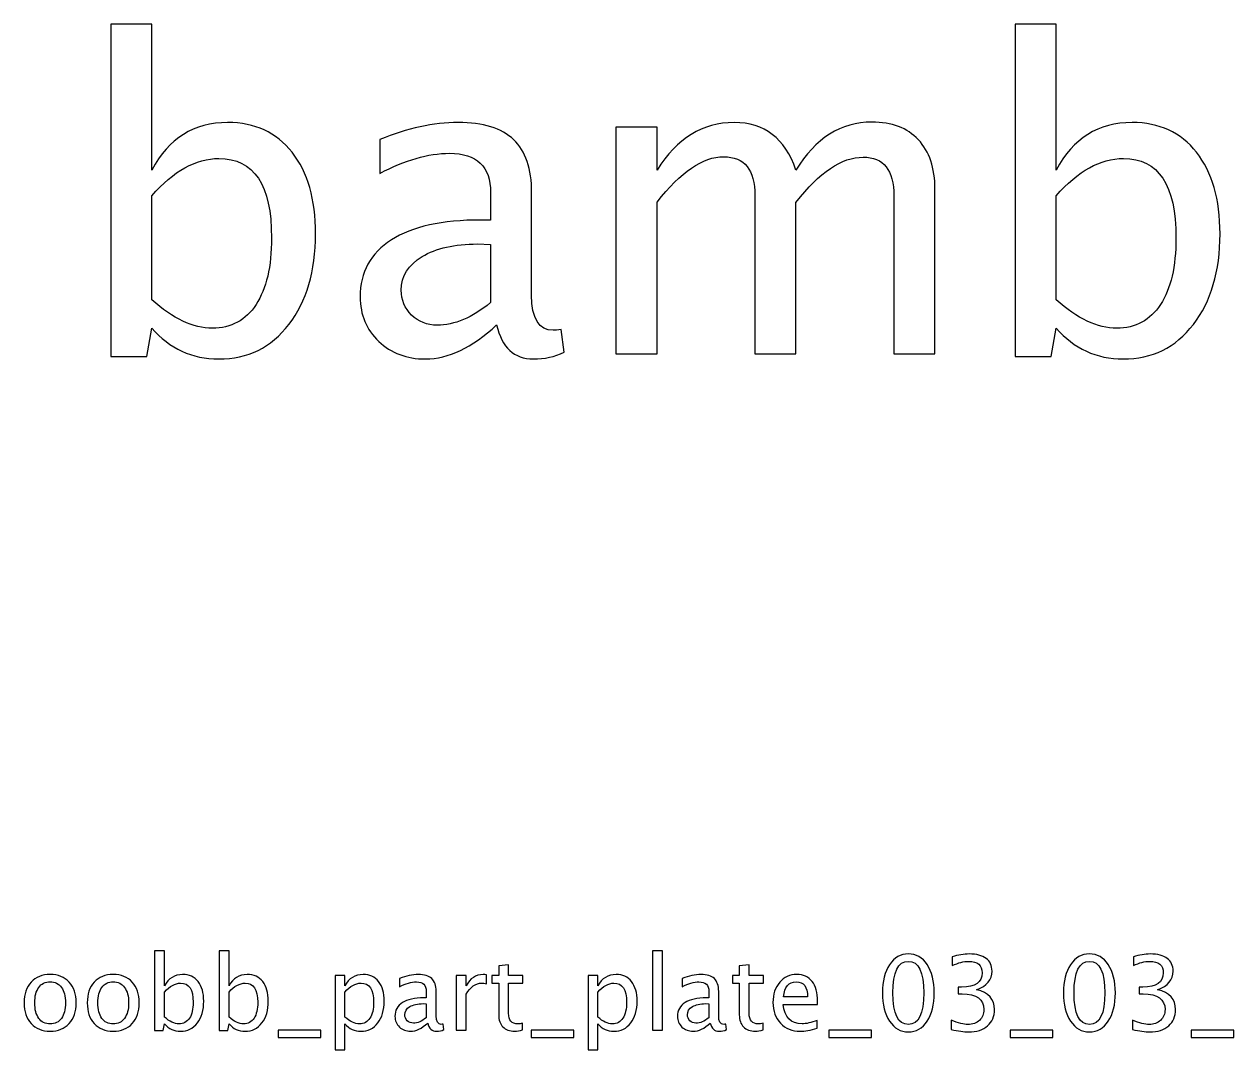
# Model space of a CAD drawing. Header units: centimetres. Extents: x -58 to 57, y -40 to 59.
# Drawn here: x -57.8 to -42.83, y 38.43 to 51.12 of the extents above; entities that cross this region are included whole.
import ezdxf

# ---------------------------------------------------------------- set-up
doc = ezdxf.new("R2010")
doc.units = ezdxf.units.CM
doc.header["$MEASUREMENT"] = 0
doc.layers.add('Layer 1', color=7, linetype='Continuous')

msp = doc.modelspace()

# ---------------------------------------------------------------- linework, layer by layer
at = {"layer": 'Layer 1'}
for points, knots in [([(-56.72573, 47.00716), (-56.72573, 47.00716), (-56.72573, 51.11879), (-56.72573, 51.11879), (-56.72573, 51.11879), (-56.72573, 51.11879), (-56.21773, 51.11879), (-56.21773, 51.11879), (-56.21773, 51.11879), (-56.21773, 51.11879), (-56.21773, 49.31345), (-56.21773, 49.31345), (-56.21773, 49.31345), (-56.00959, 49.70591), (-55.6965, 49.9017), (-55.27934, 49.9017), (-55.27934, 49.9017), (-54.94155, 49.9017), (-54.67609, 49.77911), (-54.48206, 49.53305), (-54.48206, 49.53305), (-54.28803, 49.28699), (-54.19102, 48.95097), (-54.19102, 48.52499), (-54.19102, 48.52499), (-54.19102, 48.06108), (-54.30126, 47.68626), (-54.52087, 47.40227), (-54.52087, 47.40227), (-54.74047, 47.1174), (-55.02975, 46.97541), (-55.38782, 46.97541), (-55.38782, 46.97541), (-55.72031, 46.97541), (-55.99724, 47.10241), (-56.21773, 47.35729), (-56.21773, 47.35729), (-56.21773, 47.35729), (-56.27947, 47.00716), (-56.27947, 47.00716), (-56.27947, 47.00716), (-56.27947, 47.00716), (-56.72573, 47.00716), (-56.72573, 47.00716)], [0, 0, 0, 0, 0.08333333, 0.08333333, 0.08333333, 0.08333333, 0.16666667, 0.16666667, 0.16666667, 0.16666667, 0.25, 0.25, 0.25, 0.25, 0.33333333, 0.33333333, 0.33333333, 0.33333333, 0.41666667, 0.41666667, 0.41666667, 0.41666667, 0.5, 0.5, 0.5, 0.5, 0.58333333, 0.58333333, 0.58333333, 0.58333333, 0.66666667, 0.66666667, 0.66666667, 0.66666667, 0.75, 0.75, 0.75, 0.75, 0.83333333, 0.83333333, 0.83333333, 0.83333333, 1, 1, 1, 1]), ([(-45.53297, 47.00716), (-45.53297, 47.00716), (-45.53297, 51.11879), (-45.53297, 51.11879), (-45.53297, 51.11879), (-45.53297, 51.11879), (-45.02497, 51.11879), (-45.02497, 51.11879), (-45.02497, 51.11879), (-45.02497, 51.11879), (-45.02497, 49.31345), (-45.02497, 49.31345), (-45.02497, 49.31345), (-44.81683, 49.70591), (-44.50374, 49.9017), (-44.08658, 49.9017), (-44.08658, 49.9017), (-43.74879, 49.9017), (-43.48333, 49.77911), (-43.2893, 49.53305), (-43.2893, 49.53305), (-43.09527, 49.28699), (-42.99826, 48.95097), (-42.99826, 48.52499), (-42.99826, 48.52499), (-42.99826, 48.06108), (-43.1085, 47.68626), (-43.32811, 47.40227), (-43.32811, 47.40227), (-43.54771, 47.1174), (-43.83699, 46.97541), (-44.19506, 46.97541), (-44.19506, 46.97541), (-44.52755, 46.97541), (-44.80448, 47.10241), (-45.02497, 47.35729), (-45.02497, 47.35729), (-45.02497, 47.35729), (-45.08671, 47.00716), (-45.08671, 47.00716), (-45.08671, 47.00716), (-45.08671, 47.00716), (-45.53297, 47.00716), (-45.53297, 47.00716)], [0, 0, 0, 0, 0.08333333, 0.08333333, 0.08333333, 0.08333333, 0.16666667, 0.16666667, 0.16666667, 0.16666667, 0.25, 0.25, 0.25, 0.25, 0.33333333, 0.33333333, 0.33333333, 0.33333333, 0.41666667, 0.41666667, 0.41666667, 0.41666667, 0.5, 0.5, 0.5, 0.5, 0.58333333, 0.58333333, 0.58333333, 0.58333333, 0.66666667, 0.66666667, 0.66666667, 0.66666667, 0.75, 0.75, 0.75, 0.75, 0.83333333, 0.83333333, 0.83333333, 0.83333333, 1, 1, 1, 1]), ([(-51.95, 47.3961), (-52.25515, 47.11564), (-52.54884, 46.97541), (-52.83106, 46.97541), (-52.83106, 46.97541), (-53.06302, 46.97541), (-53.25616, 47.04773), (-53.40874, 47.19325), (-53.40874, 47.19325), (-53.5622, 47.33877), (-53.63893, 47.52222), (-53.63893, 47.74358), (-53.63893, 47.74358), (-53.63893, 48.04962), (-53.51016, 48.2851), (-53.25263, 48.44914), (-53.25263, 48.44914), (-52.99511, 48.61318), (-52.62557, 48.6952), (-52.14403, 48.6952), (-52.14403, 48.6952), (-52.14403, 48.6952), (-52.02497, 48.6952), (-52.02497, 48.6952), (-52.02497, 48.6952), (-52.02497, 48.6952), (-52.02497, 49.03299), (-52.02497, 49.03299), (-52.02497, 49.03299), (-52.02497, 49.35843), (-52.1943, 49.5207), (-52.53385, 49.5207), (-52.53385, 49.5207), (-52.79667, 49.5207), (-53.08418, 49.4378), (-53.39551, 49.27199), (-53.39551, 49.27199), (-53.39551, 49.27199), (-53.39551, 49.69004), (-53.39551, 49.69004), (-53.39551, 49.69004), (-53.05332, 49.83115), (-52.73052, 49.9017), (-52.42802, 49.9017), (-52.42802, 49.9017), (-52.11669, 49.9017), (-51.8865, 49.83115), (-51.73922, 49.68915), (-51.73922, 49.68915), (-51.59105, 49.54716), (-51.51697, 49.32844), (-51.51697, 49.03299), (-51.51697, 49.03299), (-51.51697, 49.03299), (-51.51697, 47.76563), (-51.51697, 47.76563), (-51.51697, 47.76563), (-51.51697, 47.47547), (-51.42789, 47.32995), (-51.24886, 47.32995), (-51.24886, 47.32995), (-51.22681, 47.32995), (-51.19418, 47.33348), (-51.15096, 47.34054), (-51.15096, 47.34054), (-51.15096, 47.34054), (-51.1148, 47.05831), (-51.1148, 47.05831), (-51.1148, 47.05831), (-51.23033, 47.00275), (-51.35733, 46.97541), (-51.49668, 46.97541), (-51.49668, 46.97541), (-51.73393, 46.97541), (-51.88474, 47.11564), (-51.95, 47.3961)], [0, 0, 0, 0, 0.05, 0.05, 0.05, 0.05, 0.1, 0.1, 0.1, 0.1, 0.15, 0.15, 0.15, 0.15, 0.2, 0.2, 0.2, 0.2, 0.25, 0.25, 0.25, 0.25, 0.3, 0.3, 0.3, 0.3, 0.35, 0.35, 0.35, 0.35, 0.4, 0.4, 0.4, 0.4, 0.45, 0.45, 0.45, 0.45, 0.5, 0.5, 0.5, 0.5, 0.55, 0.55, 0.55, 0.55, 0.6, 0.6, 0.6, 0.6, 0.65, 0.65, 0.65, 0.65, 0.7, 0.7, 0.7, 0.7, 0.75, 0.75, 0.75, 0.75, 0.8, 0.8, 0.8, 0.8, 0.85, 0.85, 0.85, 0.85, 0.9, 0.9, 0.9, 0.9, 1, 1, 1, 1]), ([(-50.47363, 47.03891), (-50.47363, 47.03891), (-50.47363, 49.8435), (-50.47363, 49.8435), (-50.47363, 49.8435), (-50.47363, 49.8435), (-49.96563, 49.8435), (-49.96563, 49.8435), (-49.96563, 49.8435), (-49.96563, 49.8435), (-49.96563, 49.31345), (-49.96563, 49.31345), (-49.96563, 49.31345), (-49.7178, 49.70591), (-49.4003, 49.9017), (-49.01136, 49.9017), (-49.01136, 49.9017), (-48.63654, 49.9017), (-48.38166, 49.70591), (-48.24584, 49.31345), (-48.24584, 49.31345), (-48.00507, 49.70944), (-47.69109, 49.907), (-47.30568, 49.907), (-47.30568, 49.907), (-47.05962, 49.907), (-46.86824, 49.83468), (-46.73154, 49.68915), (-46.73154, 49.68915), (-46.59484, 49.54363), (-46.52604, 49.3399), (-46.52604, 49.07797), (-46.52604, 49.07797), (-46.52604, 49.07797), (-46.52604, 47.03891), (-46.52604, 47.03891), (-46.52604, 47.03891), (-46.52604, 47.03891), (-47.03404, 47.03891), (-47.03404, 47.03891), (-47.03404, 47.03891), (-47.03404, 47.03891), (-47.03404, 48.99418), (-47.03404, 48.99418), (-47.03404, 48.99418), (-47.03404, 49.31345), (-47.16104, 49.47308), (-47.41504, 49.47308), (-47.41504, 49.47308), (-47.67875, 49.47308), (-47.95568, 49.28699), (-48.24584, 48.91393), (-48.24584, 48.91393), (-48.24584, 48.91393), (-48.24584, 47.03891), (-48.24584, 47.03891), (-48.24584, 47.03891), (-48.24584, 47.03891), (-48.75384, 47.03891), (-48.75384, 47.03891), (-48.75384, 47.03891), (-48.75384, 47.03891), (-48.75384, 48.99595), (-48.75384, 48.99595), (-48.75384, 48.99595), (-48.75384, 49.31786), (-48.8826, 49.47837), (-49.14101, 49.47837), (-49.14101, 49.47837), (-49.39766, 49.47837), (-49.67282, 49.2914), (-49.96563, 48.91657), (-49.96563, 48.91657), (-49.96563, 48.91657), (-49.96563, 47.03891), (-49.96563, 47.03891), (-49.96563, 47.03891), (-49.96563, 47.03891), (-50.47363, 47.03891), (-50.47363, 47.03891)], [0, 0, 0, 0, 0.04761905, 0.04761905, 0.04761905, 0.04761905, 0.0952381, 0.0952381, 0.0952381, 0.0952381, 0.14285714, 0.14285714, 0.14285714, 0.14285714, 0.19047619, 0.19047619, 0.19047619, 0.19047619, 0.23809524, 0.23809524, 0.23809524, 0.23809524, 0.28571429, 0.28571429, 0.28571429, 0.28571429, 0.33333333, 0.33333333, 0.33333333, 0.33333333, 0.38095238, 0.38095238, 0.38095238, 0.38095238, 0.42857143, 0.42857143, 0.42857143, 0.42857143, 0.47619048, 0.47619048, 0.47619048, 0.47619048, 0.52380952, 0.52380952, 0.52380952, 0.52380952, 0.57142857, 0.57142857, 0.57142857, 0.57142857, 0.61904762, 0.61904762, 0.61904762, 0.61904762, 0.66666667, 0.66666667, 0.66666667, 0.66666667, 0.71428571, 0.71428571, 0.71428571, 0.71428571, 0.76190476, 0.76190476, 0.76190476, 0.76190476, 0.80952381, 0.80952381, 0.80952381, 0.80952381, 0.85714286, 0.85714286, 0.85714286, 0.85714286, 0.9047619, 0.9047619, 0.9047619, 0.9047619, 1, 1, 1, 1]), ([(-56.21773, 47.70742), (-55.95579, 47.47371), (-55.7062, 47.35641), (-55.46896, 47.35641), (-55.46896, 47.35641), (-55.23524, 47.35641), (-55.05444, 47.45431), (-54.92744, 47.64922), (-54.92744, 47.64922), (-54.79956, 47.84413), (-54.73606, 48.11841), (-54.73606, 48.47295), (-54.73606, 48.47295), (-54.73606, 49.12912), (-54.95302, 49.4572), (-55.38694, 49.4572), (-55.38694, 49.4572), (-55.67092, 49.4572), (-55.94785, 49.30374), (-56.21773, 48.99595), (-56.21773, 48.99595), (-56.21773, 48.99595), (-56.21773, 47.70742), (-56.21773, 47.70742)], [0, 0, 0, 0, 0.14285714, 0.14285714, 0.14285714, 0.14285714, 0.28571429, 0.28571429, 0.28571429, 0.28571429, 0.42857143, 0.42857143, 0.42857143, 0.42857143, 0.57142857, 0.57142857, 0.57142857, 0.57142857, 0.71428571, 0.71428571, 0.71428571, 0.71428571, 1, 1, 1, 1]), ([(-45.02497, 47.70742), (-44.76303, 47.47371), (-44.51344, 47.35641), (-44.2762, 47.35641), (-44.2762, 47.35641), (-44.04248, 47.35641), (-43.86168, 47.45431), (-43.73468, 47.64922), (-43.73468, 47.64922), (-43.6068, 47.84413), (-43.5433, 48.11841), (-43.5433, 48.47295), (-43.5433, 48.47295), (-43.5433, 49.12912), (-43.76026, 49.4572), (-44.19418, 49.4572), (-44.19418, 49.4572), (-44.47816, 49.4572), (-44.75509, 49.30374), (-45.02497, 48.99595), (-45.02497, 48.99595), (-45.02497, 48.99595), (-45.02497, 47.70742), (-45.02497, 47.70742)], [0, 0, 0, 0, 0.14285714, 0.14285714, 0.14285714, 0.14285714, 0.28571429, 0.28571429, 0.28571429, 0.28571429, 0.42857143, 0.42857143, 0.42857143, 0.42857143, 0.57142857, 0.57142857, 0.57142857, 0.57142857, 0.71428571, 0.71428571, 0.71428571, 0.71428571, 1, 1, 1, 1]), ([(-52.02497, 47.67303), (-52.02497, 47.67303), (-52.02497, 48.39358), (-52.02497, 48.39358), (-52.02497, 48.39358), (-52.02497, 48.39358), (-52.18813, 48.39887), (-52.18813, 48.39887), (-52.18813, 48.39887), (-52.47035, 48.39887), (-52.69789, 48.34683), (-52.87163, 48.24276), (-52.87163, 48.24276), (-53.0445, 48.13781), (-53.13093, 47.99935), (-53.13093, 47.82649), (-53.13093, 47.82649), (-53.13093, 47.70566), (-53.08771, 47.60335), (-53.00216, 47.51957), (-53.00216, 47.51957), (-52.91573, 47.43579), (-52.81078, 47.39345), (-52.68643, 47.39345), (-52.68643, 47.39345), (-52.47476, 47.39345), (-52.25427, 47.48694), (-52.02497, 47.67303)], [0, 0, 0, 0, 0.125, 0.125, 0.125, 0.125, 0.25, 0.25, 0.25, 0.25, 0.375, 0.375, 0.375, 0.375, 0.5, 0.5, 0.5, 0.5, 0.625, 0.625, 0.625, 0.625, 0.75, 0.75, 0.75, 0.75, 1, 1, 1, 1]), ([(-56.18315, 38.66282), (-56.18315, 38.66282), (-56.18315, 39.64961), (-56.18315, 39.64961), (-56.18315, 39.64961), (-56.18315, 39.64961), (-56.06123, 39.64961), (-56.06123, 39.64961), (-56.06123, 39.64961), (-56.06123, 39.64961), (-56.06123, 39.21633), (-56.06123, 39.21633), (-56.06123, 39.21633), (-56.01128, 39.31052), (-55.93613, 39.35751), (-55.83602, 39.35751), (-55.83602, 39.35751), (-55.75495, 39.35751), (-55.69124, 39.32809), (-55.64467, 39.26903), (-55.64467, 39.26903), (-55.5981, 39.20998), (-55.57482, 39.12933), (-55.57482, 39.0271), (-55.57482, 39.0271), (-55.57482, 38.91576), (-55.60128, 38.8258), (-55.65398, 38.75765), (-55.65398, 38.75765), (-55.70669, 38.68928), (-55.77611, 38.6552), (-55.86205, 38.6552), (-55.86205, 38.6552), (-55.94185, 38.6552), (-56.00831, 38.68568), (-56.06123, 38.74685), (-56.06123, 38.74685), (-56.06123, 38.74685), (-56.07605, 38.66282), (-56.07605, 38.66282), (-56.07605, 38.66282), (-56.07605, 38.66282), (-56.18315, 38.66282), (-56.18315, 38.66282)], [0, 0, 0, 0, 0.08333333, 0.08333333, 0.08333333, 0.08333333, 0.16666667, 0.16666667, 0.16666667, 0.16666667, 0.25, 0.25, 0.25, 0.25, 0.33333333, 0.33333333, 0.33333333, 0.33333333, 0.41666667, 0.41666667, 0.41666667, 0.41666667, 0.5, 0.5, 0.5, 0.5, 0.58333333, 0.58333333, 0.58333333, 0.58333333, 0.66666667, 0.66666667, 0.66666667, 0.66666667, 0.75, 0.75, 0.75, 0.75, 0.83333333, 0.83333333, 0.83333333, 0.83333333, 1, 1, 1, 1]), ([(-55.3839, 38.66282), (-55.3839, 38.66282), (-55.3839, 39.64961), (-55.3839, 39.64961), (-55.3839, 39.64961), (-55.3839, 39.64961), (-55.26198, 39.64961), (-55.26198, 39.64961), (-55.26198, 39.64961), (-55.26198, 39.64961), (-55.26198, 39.21633), (-55.26198, 39.21633), (-55.26198, 39.21633), (-55.21203, 39.31052), (-55.13688, 39.35751), (-55.03677, 39.35751), (-55.03677, 39.35751), (-54.9557, 39.35751), (-54.89199, 39.32809), (-54.84542, 39.26903), (-54.84542, 39.26903), (-54.79885, 39.20998), (-54.77557, 39.12933), (-54.77557, 39.0271), (-54.77557, 39.0271), (-54.77557, 38.91576), (-54.80203, 38.8258), (-54.85473, 38.75765), (-54.85473, 38.75765), (-54.90744, 38.68928), (-54.97686, 38.6552), (-55.0628, 38.6552), (-55.0628, 38.6552), (-55.1426, 38.6552), (-55.20906, 38.68568), (-55.26198, 38.74685), (-55.26198, 38.74685), (-55.26198, 38.74685), (-55.2768, 38.66282), (-55.2768, 38.66282), (-55.2768, 38.66282), (-55.2768, 38.66282), (-55.3839, 38.66282), (-55.3839, 38.66282)], [0, 0, 0, 0, 0.08333333, 0.08333333, 0.08333333, 0.08333333, 0.16666667, 0.16666667, 0.16666667, 0.16666667, 0.25, 0.25, 0.25, 0.25, 0.33333333, 0.33333333, 0.33333333, 0.33333333, 0.41666667, 0.41666667, 0.41666667, 0.41666667, 0.5, 0.5, 0.5, 0.5, 0.58333333, 0.58333333, 0.58333333, 0.58333333, 0.66666667, 0.66666667, 0.66666667, 0.66666667, 0.75, 0.75, 0.75, 0.75, 0.83333333, 0.83333333, 0.83333333, 0.83333333, 1, 1, 1, 1]), ([(-50.02028, 38.67044), (-50.02028, 38.67044), (-50.02028, 39.64961), (-50.02028, 39.64961), (-50.02028, 39.64961), (-50.02028, 39.64961), (-49.89836, 39.64961), (-49.89836, 39.64961), (-49.89836, 39.64961), (-49.89836, 39.64961), (-49.89836, 38.67044), (-49.89836, 38.67044), (-49.89836, 38.67044), (-49.89836, 38.67044), (-50.02028, 38.67044), (-50.02028, 38.67044)], [0, 0, 0, 0, 0.2, 0.2, 0.2, 0.2, 0.4, 0.4, 0.4, 0.4, 0.6, 0.6, 0.6, 0.6, 1, 1, 1, 1]), ([(-46.85502, 38.64758), (-46.95133, 38.64758), (-47.02901, 38.69182), (-47.08785, 38.78008), (-47.08785, 38.78008), (-47.14691, 38.86835), (-47.17633, 38.98477), (-47.17633, 39.12955), (-47.17633, 39.12955), (-47.17633, 39.27433), (-47.14691, 39.39074), (-47.08785, 39.47901), (-47.08785, 39.47901), (-47.02901, 39.56727), (-46.95133, 39.61151), (-46.85502, 39.61151), (-46.85502, 39.61151), (-46.75829, 39.61151), (-46.68061, 39.56748), (-46.62176, 39.47943), (-46.62176, 39.47943), (-46.56313, 39.39138), (-46.53371, 39.27475), (-46.53371, 39.12955), (-46.53371, 39.12955), (-46.53371, 38.98477), (-46.56313, 38.86835), (-46.62176, 38.78008), (-46.62176, 38.78008), (-46.68061, 38.69182), (-46.75829, 38.64758), (-46.85502, 38.64758)], [0, 0, 0, 0, 0.11111111, 0.11111111, 0.11111111, 0.11111111, 0.22222222, 0.22222222, 0.22222222, 0.22222222, 0.33333333, 0.33333333, 0.33333333, 0.33333333, 0.44444444, 0.44444444, 0.44444444, 0.44444444, 0.55555556, 0.55555556, 0.55555556, 0.55555556, 0.66666667, 0.66666667, 0.66666667, 0.66666667, 0.77777778, 0.77777778, 0.77777778, 0.77777778, 1, 1, 1, 1]), ([(-46.85523, 38.73902), (-46.72802, 38.73902), (-46.66452, 38.8692), (-46.66452, 39.12955), (-46.66452, 39.12955), (-46.66452, 39.3899), (-46.72802, 39.52007), (-46.85523, 39.52007), (-46.85523, 39.52007), (-46.98202, 39.52007), (-47.04552, 39.3899), (-47.04552, 39.12955), (-47.04552, 39.12955), (-47.04552, 38.8692), (-46.98202, 38.73902), (-46.85523, 38.73902)], [0, 0, 0, 0, 0.2, 0.2, 0.2, 0.2, 0.4, 0.4, 0.4, 0.4, 0.6, 0.6, 0.6, 0.6, 1, 1, 1, 1]), ([(-46.32374, 38.67679), (-46.32374, 38.67679), (-46.32374, 38.79109), (-46.32374, 38.79109), (-46.32374, 38.79109), (-46.23653, 38.75638), (-46.16816, 38.73902), (-46.118, 38.73902), (-46.118, 38.73902), (-46.05894, 38.73902), (-46.01132, 38.75595), (-45.9747, 38.79003), (-45.9747, 38.79003), (-45.93808, 38.82411), (-45.91988, 38.86856), (-45.91988, 38.92317), (-45.91988, 38.92317), (-45.91988, 39.05271), (-46.01005, 39.11748), (-46.19039, 39.11748), (-46.19039, 39.11748), (-46.19039, 39.11748), (-46.23865, 39.11748), (-46.23865, 39.11748), (-46.23865, 39.11748), (-46.23865, 39.11748), (-46.23865, 39.1994), (-46.23865, 39.1994), (-46.23865, 39.1994), (-46.23865, 39.1994), (-46.19589, 39.20003), (-46.19589, 39.20003), (-46.19589, 39.20003), (-46.02635, 39.20003), (-45.94147, 39.25972), (-45.94147, 39.37931), (-45.94147, 39.37931), (-45.94147, 39.47308), (-45.99777, 39.52007), (-46.11017, 39.52007), (-46.11017, 39.52007), (-46.17049, 39.52007), (-46.23738, 39.50271), (-46.31104, 39.468), (-46.31104, 39.468), (-46.31104, 39.468), (-46.31104, 39.57468), (-46.31104, 39.57468), (-46.31104, 39.57468), (-46.23886, 39.59923), (-46.16922, 39.61151), (-46.10234, 39.61151), (-46.10234, 39.61151), (-46.01132, 39.61151), (-45.94126, 39.59331), (-45.89257, 39.5569), (-45.89257, 39.5569), (-45.84389, 39.52071), (-45.81955, 39.468), (-45.81955, 39.399), (-45.81955, 39.399), (-45.81955, 39.29126), (-45.88326, 39.21442), (-46.0109, 39.1687), (-46.0109, 39.1687), (-45.86294, 39.1342), (-45.78907, 39.05313), (-45.78907, 38.92508), (-45.78907, 38.92508), (-45.78907, 38.83872), (-45.81764, 38.77077), (-45.87458, 38.72145), (-45.87458, 38.72145), (-45.93152, 38.67213), (-46.00984, 38.64758), (-46.10932, 38.64758), (-46.10932, 38.64758), (-46.16605, 38.64758), (-46.23738, 38.65732), (-46.32374, 38.67679)], [0, 0, 0, 0, 0.04761905, 0.04761905, 0.04761905, 0.04761905, 0.0952381, 0.0952381, 0.0952381, 0.0952381, 0.14285714, 0.14285714, 0.14285714, 0.14285714, 0.19047619, 0.19047619, 0.19047619, 0.19047619, 0.23809524, 0.23809524, 0.23809524, 0.23809524, 0.28571429, 0.28571429, 0.28571429, 0.28571429, 0.33333333, 0.33333333, 0.33333333, 0.33333333, 0.38095238, 0.38095238, 0.38095238, 0.38095238, 0.42857143, 0.42857143, 0.42857143, 0.42857143, 0.47619048, 0.47619048, 0.47619048, 0.47619048, 0.52380952, 0.52380952, 0.52380952, 0.52380952, 0.57142857, 0.57142857, 0.57142857, 0.57142857, 0.61904762, 0.61904762, 0.61904762, 0.61904762, 0.66666667, 0.66666667, 0.66666667, 0.66666667, 0.71428571, 0.71428571, 0.71428571, 0.71428571, 0.76190476, 0.76190476, 0.76190476, 0.76190476, 0.80952381, 0.80952381, 0.80952381, 0.80952381, 0.85714286, 0.85714286, 0.85714286, 0.85714286, 0.9047619, 0.9047619, 0.9047619, 0.9047619, 1, 1, 1, 1]), ([(-44.6139, 38.64758), (-44.71021, 38.64758), (-44.78789, 38.69182), (-44.84673, 38.78008), (-44.84673, 38.78008), (-44.90579, 38.86835), (-44.93521, 38.98477), (-44.93521, 39.12955), (-44.93521, 39.12955), (-44.93521, 39.27433), (-44.90579, 39.39074), (-44.84673, 39.47901), (-44.84673, 39.47901), (-44.78789, 39.56727), (-44.71021, 39.61151), (-44.6139, 39.61151), (-44.6139, 39.61151), (-44.51717, 39.61151), (-44.43949, 39.56748), (-44.38064, 39.47943), (-44.38064, 39.47943), (-44.32201, 39.39138), (-44.29259, 39.27475), (-44.29259, 39.12955), (-44.29259, 39.12955), (-44.29259, 38.98477), (-44.32201, 38.86835), (-44.38064, 38.78008), (-44.38064, 38.78008), (-44.43949, 38.69182), (-44.51717, 38.64758), (-44.6139, 38.64758)], [0, 0, 0, 0, 0.11111111, 0.11111111, 0.11111111, 0.11111111, 0.22222222, 0.22222222, 0.22222222, 0.22222222, 0.33333333, 0.33333333, 0.33333333, 0.33333333, 0.44444444, 0.44444444, 0.44444444, 0.44444444, 0.55555556, 0.55555556, 0.55555556, 0.55555556, 0.66666667, 0.66666667, 0.66666667, 0.66666667, 0.77777778, 0.77777778, 0.77777778, 0.77777778, 1, 1, 1, 1]), ([(-44.61411, 38.73902), (-44.4869, 38.73902), (-44.4234, 38.8692), (-44.4234, 39.12955), (-44.4234, 39.12955), (-44.4234, 39.3899), (-44.4869, 39.52007), (-44.61411, 39.52007), (-44.61411, 39.52007), (-44.7409, 39.52007), (-44.8044, 39.3899), (-44.8044, 39.12955), (-44.8044, 39.12955), (-44.8044, 38.8692), (-44.7409, 38.73902), (-44.61411, 38.73902)], [0, 0, 0, 0, 0.2, 0.2, 0.2, 0.2, 0.4, 0.4, 0.4, 0.4, 0.6, 0.6, 0.6, 0.6, 1, 1, 1, 1]), ([(-44.08262, 38.67679), (-44.08262, 38.67679), (-44.08262, 38.79109), (-44.08262, 38.79109), (-44.08262, 38.79109), (-43.99541, 38.75638), (-43.92704, 38.73902), (-43.87688, 38.73902), (-43.87688, 38.73902), (-43.81782, 38.73902), (-43.7702, 38.75595), (-43.73358, 38.79003), (-43.73358, 38.79003), (-43.69696, 38.82411), (-43.67876, 38.86856), (-43.67876, 38.92317), (-43.67876, 38.92317), (-43.67876, 39.05271), (-43.76893, 39.11748), (-43.94927, 39.11748), (-43.94927, 39.11748), (-43.94927, 39.11748), (-43.99753, 39.11748), (-43.99753, 39.11748), (-43.99753, 39.11748), (-43.99753, 39.11748), (-43.99753, 39.1994), (-43.99753, 39.1994), (-43.99753, 39.1994), (-43.99753, 39.1994), (-43.95477, 39.20003), (-43.95477, 39.20003), (-43.95477, 39.20003), (-43.78523, 39.20003), (-43.70035, 39.25972), (-43.70035, 39.37931), (-43.70035, 39.37931), (-43.70035, 39.47308), (-43.75665, 39.52007), (-43.86905, 39.52007), (-43.86905, 39.52007), (-43.92937, 39.52007), (-43.99626, 39.50271), (-44.06992, 39.468), (-44.06992, 39.468), (-44.06992, 39.468), (-44.06992, 39.57468), (-44.06992, 39.57468), (-44.06992, 39.57468), (-43.99774, 39.59923), (-43.9281, 39.61151), (-43.86122, 39.61151), (-43.86122, 39.61151), (-43.7702, 39.61151), (-43.70014, 39.59331), (-43.65145, 39.5569), (-43.65145, 39.5569), (-43.60277, 39.52071), (-43.57843, 39.468), (-43.57843, 39.399), (-43.57843, 39.399), (-43.57843, 39.29126), (-43.64214, 39.21442), (-43.76978, 39.1687), (-43.76978, 39.1687), (-43.62182, 39.1342), (-43.54795, 39.05313), (-43.54795, 38.92508), (-43.54795, 38.92508), (-43.54795, 38.83872), (-43.57652, 38.77077), (-43.63346, 38.72145), (-43.63346, 38.72145), (-43.6904, 38.67213), (-43.76872, 38.64758), (-43.8682, 38.64758), (-43.8682, 38.64758), (-43.92493, 38.64758), (-43.99626, 38.65732), (-44.08262, 38.67679)], [0, 0, 0, 0, 0.04761905, 0.04761905, 0.04761905, 0.04761905, 0.0952381, 0.0952381, 0.0952381, 0.0952381, 0.14285714, 0.14285714, 0.14285714, 0.14285714, 0.19047619, 0.19047619, 0.19047619, 0.19047619, 0.23809524, 0.23809524, 0.23809524, 0.23809524, 0.28571429, 0.28571429, 0.28571429, 0.28571429, 0.33333333, 0.33333333, 0.33333333, 0.33333333, 0.38095238, 0.38095238, 0.38095238, 0.38095238, 0.42857143, 0.42857143, 0.42857143, 0.42857143, 0.47619048, 0.47619048, 0.47619048, 0.47619048, 0.52380952, 0.52380952, 0.52380952, 0.52380952, 0.57142857, 0.57142857, 0.57142857, 0.57142857, 0.61904762, 0.61904762, 0.61904762, 0.61904762, 0.66666667, 0.66666667, 0.66666667, 0.66666667, 0.71428571, 0.71428571, 0.71428571, 0.71428571, 0.76190476, 0.76190476, 0.76190476, 0.76190476, 0.80952381, 0.80952381, 0.80952381, 0.80952381, 0.85714286, 0.85714286, 0.85714286, 0.85714286, 0.9047619, 0.9047619, 0.9047619, 0.9047619, 1, 1, 1, 1]), ([(-51.62852, 38.67065), (-51.6662, 38.66028), (-51.699, 38.6552), (-51.72673, 38.6552), (-51.72673, 38.6552), (-51.78896, 38.6552), (-51.83743, 38.67298), (-51.87215, 38.70854), (-51.87215, 38.70854), (-51.90707, 38.7441), (-51.92443, 38.79342), (-51.92443, 38.85671), (-51.92443, 38.85671), (-51.92443, 38.85671), (-51.92443, 39.2521), (-51.92443, 39.2521), (-51.92443, 39.2521), (-51.92443, 39.2521), (-52.00867, 39.2521), (-52.00867, 39.2521), (-52.00867, 39.2521), (-52.00867, 39.2521), (-52.00867, 39.34354), (-52.00867, 39.34354), (-52.00867, 39.34354), (-52.00867, 39.34354), (-51.92443, 39.34354), (-51.92443, 39.34354), (-51.92443, 39.34354), (-51.92443, 39.34354), (-51.92443, 39.46525), (-51.92443, 39.46525), (-51.92443, 39.46525), (-51.92443, 39.46525), (-51.80251, 39.47689), (-51.80251, 39.47689), (-51.80251, 39.47689), (-51.80251, 39.47689), (-51.80251, 39.34354), (-51.80251, 39.34354), (-51.80251, 39.34354), (-51.80251, 39.34354), (-51.62598, 39.34354), (-51.62598, 39.34354), (-51.62598, 39.34354), (-51.62598, 39.34354), (-51.62598, 39.2521), (-51.62598, 39.2521), (-51.62598, 39.2521), (-51.62598, 39.2521), (-51.80251, 39.2521), (-51.80251, 39.2521), (-51.80251, 39.2521), (-51.80251, 39.2521), (-51.80251, 38.87872), (-51.80251, 38.87872), (-51.80251, 38.87872), (-51.80251, 38.79067), (-51.7642, 38.74664), (-51.68779, 38.74664), (-51.68779, 38.74664), (-51.67149, 38.74664), (-51.6518, 38.74939), (-51.62852, 38.75468), (-51.62852, 38.75468), (-51.62852, 38.75468), (-51.62852, 38.67065), (-51.62852, 38.67065)], [0, 0, 0, 0, 0.05555556, 0.05555556, 0.05555556, 0.05555556, 0.11111111, 0.11111111, 0.11111111, 0.11111111, 0.16666667, 0.16666667, 0.16666667, 0.16666667, 0.22222222, 0.22222222, 0.22222222, 0.22222222, 0.27777778, 0.27777778, 0.27777778, 0.27777778, 0.33333333, 0.33333333, 0.33333333, 0.33333333, 0.38888889, 0.38888889, 0.38888889, 0.38888889, 0.44444444, 0.44444444, 0.44444444, 0.44444444, 0.5, 0.5, 0.5, 0.5, 0.55555556, 0.55555556, 0.55555556, 0.55555556, 0.61111111, 0.61111111, 0.61111111, 0.61111111, 0.66666667, 0.66666667, 0.66666667, 0.66666667, 0.72222222, 0.72222222, 0.72222222, 0.72222222, 0.77777778, 0.77777778, 0.77777778, 0.77777778, 0.83333333, 0.83333333, 0.83333333, 0.83333333, 0.88888889, 0.88888889, 0.88888889, 0.88888889, 1, 1, 1, 1]), ([(-48.65101, 38.67065), (-48.68869, 38.66028), (-48.72149, 38.6552), (-48.74922, 38.6552), (-48.74922, 38.6552), (-48.81145, 38.6552), (-48.85992, 38.67298), (-48.89464, 38.70854), (-48.89464, 38.70854), (-48.92956, 38.7441), (-48.94692, 38.79342), (-48.94692, 38.85671), (-48.94692, 38.85671), (-48.94692, 38.85671), (-48.94692, 39.2521), (-48.94692, 39.2521), (-48.94692, 39.2521), (-48.94692, 39.2521), (-49.03116, 39.2521), (-49.03116, 39.2521), (-49.03116, 39.2521), (-49.03116, 39.2521), (-49.03116, 39.34354), (-49.03116, 39.34354), (-49.03116, 39.34354), (-49.03116, 39.34354), (-48.94692, 39.34354), (-48.94692, 39.34354), (-48.94692, 39.34354), (-48.94692, 39.34354), (-48.94692, 39.46525), (-48.94692, 39.46525), (-48.94692, 39.46525), (-48.94692, 39.46525), (-48.825, 39.47689), (-48.825, 39.47689), (-48.825, 39.47689), (-48.825, 39.47689), (-48.825, 39.34354), (-48.825, 39.34354), (-48.825, 39.34354), (-48.825, 39.34354), (-48.64847, 39.34354), (-48.64847, 39.34354), (-48.64847, 39.34354), (-48.64847, 39.34354), (-48.64847, 39.2521), (-48.64847, 39.2521), (-48.64847, 39.2521), (-48.64847, 39.2521), (-48.825, 39.2521), (-48.825, 39.2521), (-48.825, 39.2521), (-48.825, 39.2521), (-48.825, 38.87872), (-48.825, 38.87872), (-48.825, 38.87872), (-48.825, 38.79067), (-48.78669, 38.74664), (-48.71028, 38.74664), (-48.71028, 38.74664), (-48.69398, 38.74664), (-48.67429, 38.74939), (-48.65101, 38.75468), (-48.65101, 38.75468), (-48.65101, 38.75468), (-48.65101, 38.67065), (-48.65101, 38.67065)], [0, 0, 0, 0, 0.05555556, 0.05555556, 0.05555556, 0.05555556, 0.11111111, 0.11111111, 0.11111111, 0.11111111, 0.16666667, 0.16666667, 0.16666667, 0.16666667, 0.22222222, 0.22222222, 0.22222222, 0.22222222, 0.27777778, 0.27777778, 0.27777778, 0.27777778, 0.33333333, 0.33333333, 0.33333333, 0.33333333, 0.38888889, 0.38888889, 0.38888889, 0.38888889, 0.44444444, 0.44444444, 0.44444444, 0.44444444, 0.5, 0.5, 0.5, 0.5, 0.55555556, 0.55555556, 0.55555556, 0.55555556, 0.61111111, 0.61111111, 0.61111111, 0.61111111, 0.66666667, 0.66666667, 0.66666667, 0.66666667, 0.72222222, 0.72222222, 0.72222222, 0.72222222, 0.77777778, 0.77777778, 0.77777778, 0.77777778, 0.83333333, 0.83333333, 0.83333333, 0.83333333, 0.88888889, 0.88888889, 0.88888889, 0.88888889, 1, 1, 1, 1]), ([(-57.47558, 38.6552), (-57.57443, 38.6552), (-57.65274, 38.68674), (-57.71032, 38.74982), (-57.71032, 38.74982), (-57.7681, 38.81289), (-57.79689, 38.89862), (-57.79689, 39.00678), (-57.79689, 39.00678), (-57.79689, 39.11473), (-57.7681, 39.20024), (-57.71032, 39.26311), (-57.71032, 39.26311), (-57.65274, 39.32597), (-57.57443, 39.35751), (-57.47558, 39.35751), (-57.47558, 39.35751), (-57.37673, 39.35751), (-57.29841, 39.32597), (-57.24084, 39.26311), (-57.24084, 39.26311), (-57.18306, 39.20024), (-57.15427, 39.11473), (-57.15427, 39.00678), (-57.15427, 39.00678), (-57.15427, 38.89862), (-57.18306, 38.81289), (-57.24084, 38.74982), (-57.24084, 38.74982), (-57.29841, 38.68674), (-57.37673, 38.6552), (-57.47558, 38.6552)], [0, 0, 0, 0, 0.11111111, 0.11111111, 0.11111111, 0.11111111, 0.22222222, 0.22222222, 0.22222222, 0.22222222, 0.33333333, 0.33333333, 0.33333333, 0.33333333, 0.44444444, 0.44444444, 0.44444444, 0.44444444, 0.55555556, 0.55555556, 0.55555556, 0.55555556, 0.66666667, 0.66666667, 0.66666667, 0.66666667, 0.77777778, 0.77777778, 0.77777778, 0.77777778, 1, 1, 1, 1]), ([(-57.47579, 38.74664), (-57.41547, 38.74664), (-57.36848, 38.76929), (-57.33503, 38.8148), (-57.33503, 38.8148), (-57.3018, 38.86009), (-57.28508, 38.92423), (-57.28508, 39.00678), (-57.28508, 39.00678), (-57.28508, 39.08912), (-57.3018, 39.15304), (-57.33503, 39.19834), (-57.33503, 39.19834), (-57.36848, 39.24342), (-57.41547, 39.26607), (-57.47579, 39.26607), (-57.47579, 39.26607), (-57.53633, 39.26607), (-57.58332, 39.24342), (-57.61634, 39.19834), (-57.61634, 39.19834), (-57.64957, 39.15304), (-57.66608, 39.08912), (-57.66608, 39.00678), (-57.66608, 39.00678), (-57.66608, 38.92423), (-57.64957, 38.86009), (-57.61634, 38.8148), (-57.61634, 38.8148), (-57.58332, 38.76929), (-57.53633, 38.74664), (-57.47579, 38.74664)], [0, 0, 0, 0, 0.11111111, 0.11111111, 0.11111111, 0.11111111, 0.22222222, 0.22222222, 0.22222222, 0.22222222, 0.33333333, 0.33333333, 0.33333333, 0.33333333, 0.44444444, 0.44444444, 0.44444444, 0.44444444, 0.55555556, 0.55555556, 0.55555556, 0.55555556, 0.66666667, 0.66666667, 0.66666667, 0.66666667, 0.77777778, 0.77777778, 0.77777778, 0.77777778, 1, 1, 1, 1]), ([(-56.69538, 38.6552), (-56.79423, 38.6552), (-56.87254, 38.68674), (-56.93012, 38.74982), (-56.93012, 38.74982), (-56.9879, 38.81289), (-57.01669, 38.89862), (-57.01669, 39.00678), (-57.01669, 39.00678), (-57.01669, 39.11473), (-56.9879, 39.20024), (-56.93012, 39.26311), (-56.93012, 39.26311), (-56.87254, 39.32597), (-56.79423, 39.35751), (-56.69538, 39.35751), (-56.69538, 39.35751), (-56.59653, 39.35751), (-56.51821, 39.32597), (-56.46064, 39.26311), (-56.46064, 39.26311), (-56.40286, 39.20024), (-56.37407, 39.11473), (-56.37407, 39.00678), (-56.37407, 39.00678), (-56.37407, 38.89862), (-56.40286, 38.81289), (-56.46064, 38.74982), (-56.46064, 38.74982), (-56.51821, 38.68674), (-56.59653, 38.6552), (-56.69538, 38.6552)], [0, 0, 0, 0, 0.11111111, 0.11111111, 0.11111111, 0.11111111, 0.22222222, 0.22222222, 0.22222222, 0.22222222, 0.33333333, 0.33333333, 0.33333333, 0.33333333, 0.44444444, 0.44444444, 0.44444444, 0.44444444, 0.55555556, 0.55555556, 0.55555556, 0.55555556, 0.66666667, 0.66666667, 0.66666667, 0.66666667, 0.77777778, 0.77777778, 0.77777778, 0.77777778, 1, 1, 1, 1]), ([(-56.69559, 38.74664), (-56.63527, 38.74664), (-56.58828, 38.76929), (-56.55483, 38.8148), (-56.55483, 38.8148), (-56.5216, 38.86009), (-56.50488, 38.92423), (-56.50488, 39.00678), (-56.50488, 39.00678), (-56.50488, 39.08912), (-56.5216, 39.15304), (-56.55483, 39.19834), (-56.55483, 39.19834), (-56.58828, 39.24342), (-56.63527, 39.26607), (-56.69559, 39.26607), (-56.69559, 39.26607), (-56.75613, 39.26607), (-56.80312, 39.24342), (-56.83614, 39.19834), (-56.83614, 39.19834), (-56.86937, 39.15304), (-56.88588, 39.08912), (-56.88588, 39.00678), (-56.88588, 39.00678), (-56.88588, 38.92423), (-56.86937, 38.86009), (-56.83614, 38.8148), (-56.83614, 38.8148), (-56.80312, 38.76929), (-56.75613, 38.74664), (-56.69559, 38.74664)], [0, 0, 0, 0, 0.11111111, 0.11111111, 0.11111111, 0.11111111, 0.22222222, 0.22222222, 0.22222222, 0.22222222, 0.33333333, 0.33333333, 0.33333333, 0.33333333, 0.44444444, 0.44444444, 0.44444444, 0.44444444, 0.55555556, 0.55555556, 0.55555556, 0.55555556, 0.66666667, 0.66666667, 0.66666667, 0.66666667, 0.77777778, 0.77777778, 0.77777778, 0.77777778, 1, 1, 1, 1]), ([(-56.06123, 38.83088), (-55.99836, 38.77479), (-55.93846, 38.74664), (-55.88152, 38.74664), (-55.88152, 38.74664), (-55.82543, 38.74664), (-55.78204, 38.77014), (-55.75156, 38.81691), (-55.75156, 38.81691), (-55.72087, 38.86369), (-55.70563, 38.92952), (-55.70563, 39.01461), (-55.70563, 39.01461), (-55.70563, 39.17209), (-55.7577, 39.25083), (-55.86184, 39.25083), (-55.86184, 39.25083), (-55.93, 39.25083), (-55.99646, 39.214), (-56.06123, 39.14013), (-56.06123, 39.14013), (-56.06123, 39.14013), (-56.06123, 38.83088), (-56.06123, 38.83088)], [0, 0, 0, 0, 0.14285714, 0.14285714, 0.14285714, 0.14285714, 0.28571429, 0.28571429, 0.28571429, 0.28571429, 0.42857143, 0.42857143, 0.42857143, 0.42857143, 0.57142857, 0.57142857, 0.57142857, 0.57142857, 0.71428571, 0.71428571, 0.71428571, 0.71428571, 1, 1, 1, 1]), ([(-55.26198, 38.83088), (-55.19911, 38.77479), (-55.13921, 38.74664), (-55.08227, 38.74664), (-55.08227, 38.74664), (-55.02618, 38.74664), (-54.98279, 38.77014), (-54.95231, 38.81691), (-54.95231, 38.81691), (-54.92162, 38.86369), (-54.90638, 38.92952), (-54.90638, 39.01461), (-54.90638, 39.01461), (-54.90638, 39.17209), (-54.95845, 39.25083), (-55.06259, 39.25083), (-55.06259, 39.25083), (-55.13075, 39.25083), (-55.19721, 39.214), (-55.26198, 39.14013), (-55.26198, 39.14013), (-55.26198, 39.14013), (-55.26198, 38.83088), (-55.26198, 38.83088)], [0, 0, 0, 0, 0.14285714, 0.14285714, 0.14285714, 0.14285714, 0.28571429, 0.28571429, 0.28571429, 0.28571429, 0.42857143, 0.42857143, 0.42857143, 0.42857143, 0.57142857, 0.57142857, 0.57142857, 0.57142857, 0.71428571, 0.71428571, 0.71428571, 0.71428571, 1, 1, 1, 1]), ([(-53.94965, 38.42533), (-53.94965, 38.42533), (-53.94965, 39.34354), (-53.94965, 39.34354), (-53.94965, 39.34354), (-53.94965, 39.34354), (-53.82773, 39.34354), (-53.82773, 39.34354), (-53.82773, 39.34354), (-53.82773, 39.34354), (-53.82773, 39.21633), (-53.82773, 39.21633), (-53.82773, 39.21633), (-53.77778, 39.31052), (-53.70263, 39.35751), (-53.60252, 39.35751), (-53.60252, 39.35751), (-53.52145, 39.35751), (-53.45774, 39.32809), (-53.41117, 39.26903), (-53.41117, 39.26903), (-53.3646, 39.20998), (-53.34132, 39.12933), (-53.34132, 39.0271), (-53.34132, 39.0271), (-53.34132, 38.91576), (-53.36778, 38.8258), (-53.42048, 38.75765), (-53.42048, 38.75765), (-53.47319, 38.68928), (-53.54261, 38.6552), (-53.62855, 38.6552), (-53.62855, 38.6552), (-53.70835, 38.6552), (-53.77481, 38.68568), (-53.82773, 38.74685), (-53.82773, 38.74685), (-53.82773, 38.74685), (-53.82773, 38.42533), (-53.82773, 38.42533), (-53.82773, 38.42533), (-53.82773, 38.42533), (-53.94965, 38.42533), (-53.94965, 38.42533)], [0, 0, 0, 0, 0.08333333, 0.08333333, 0.08333333, 0.08333333, 0.16666667, 0.16666667, 0.16666667, 0.16666667, 0.25, 0.25, 0.25, 0.25, 0.33333333, 0.33333333, 0.33333333, 0.33333333, 0.41666667, 0.41666667, 0.41666667, 0.41666667, 0.5, 0.5, 0.5, 0.5, 0.58333333, 0.58333333, 0.58333333, 0.58333333, 0.66666667, 0.66666667, 0.66666667, 0.66666667, 0.75, 0.75, 0.75, 0.75, 0.83333333, 0.83333333, 0.83333333, 0.83333333, 1, 1, 1, 1]), ([(-53.82773, 38.83088), (-53.76486, 38.77479), (-53.70496, 38.74664), (-53.64802, 38.74664), (-53.64802, 38.74664), (-53.59193, 38.74664), (-53.54854, 38.77014), (-53.51806, 38.81691), (-53.51806, 38.81691), (-53.48737, 38.86369), (-53.47213, 38.92952), (-53.47213, 39.01461), (-53.47213, 39.01461), (-53.47213, 39.17209), (-53.5242, 39.25083), (-53.62834, 39.25083), (-53.62834, 39.25083), (-53.6965, 39.25083), (-53.76296, 39.214), (-53.82773, 39.14013), (-53.82773, 39.14013), (-53.82773, 39.14013), (-53.82773, 38.83088), (-53.82773, 38.83088)], [0, 0, 0, 0, 0.14285714, 0.14285714, 0.14285714, 0.14285714, 0.28571429, 0.28571429, 0.28571429, 0.28571429, 0.42857143, 0.42857143, 0.42857143, 0.42857143, 0.57142857, 0.57142857, 0.57142857, 0.57142857, 0.71428571, 0.71428571, 0.71428571, 0.71428571, 1, 1, 1, 1]), ([(-52.80348, 38.75617), (-52.87671, 38.68886), (-52.9472, 38.6552), (-53.01493, 38.6552), (-53.01493, 38.6552), (-53.0706, 38.6552), (-53.11696, 38.67256), (-53.15357, 38.70748), (-53.15357, 38.70748), (-53.1904, 38.74241), (-53.20882, 38.78643), (-53.20882, 38.83956), (-53.20882, 38.83956), (-53.20882, 38.91301), (-53.17792, 38.96953), (-53.11611, 39.0089), (-53.11611, 39.0089), (-53.0543, 39.04827), (-52.96561, 39.06795), (-52.85004, 39.06795), (-52.85004, 39.06795), (-52.85004, 39.06795), (-52.82147, 39.06795), (-52.82147, 39.06795), (-52.82147, 39.06795), (-52.82147, 39.06795), (-52.82147, 39.14902), (-52.82147, 39.14902), (-52.82147, 39.14902), (-52.82147, 39.22712), (-52.86211, 39.26607), (-52.9436, 39.26607), (-52.9436, 39.26607), (-53.00668, 39.26607), (-53.07568, 39.24617), (-53.1504, 39.20638), (-53.1504, 39.20638), (-53.1504, 39.20638), (-53.1504, 39.30671), (-53.1504, 39.30671), (-53.1504, 39.30671), (-53.06827, 39.34058), (-52.9908, 39.35751), (-52.9182, 39.35751), (-52.9182, 39.35751), (-52.84348, 39.35751), (-52.78824, 39.34058), (-52.75289, 39.3065), (-52.75289, 39.3065), (-52.71733, 39.27242), (-52.69955, 39.21993), (-52.69955, 39.14902), (-52.69955, 39.14902), (-52.69955, 39.14902), (-52.69955, 38.84485), (-52.69955, 38.84485), (-52.69955, 38.84485), (-52.69955, 38.77522), (-52.67817, 38.74029), (-52.6352, 38.74029), (-52.6352, 38.74029), (-52.62991, 38.74029), (-52.62208, 38.74114), (-52.61171, 38.74283), (-52.61171, 38.74283), (-52.61171, 38.74283), (-52.60303, 38.6751), (-52.60303, 38.6751), (-52.60303, 38.6751), (-52.63076, 38.66176), (-52.66124, 38.6552), (-52.69468, 38.6552), (-52.69468, 38.6552), (-52.75162, 38.6552), (-52.78781, 38.68886), (-52.80348, 38.75617)], [0, 0, 0, 0, 0.05, 0.05, 0.05, 0.05, 0.1, 0.1, 0.1, 0.1, 0.15, 0.15, 0.15, 0.15, 0.2, 0.2, 0.2, 0.2, 0.25, 0.25, 0.25, 0.25, 0.3, 0.3, 0.3, 0.3, 0.35, 0.35, 0.35, 0.35, 0.4, 0.4, 0.4, 0.4, 0.45, 0.45, 0.45, 0.45, 0.5, 0.5, 0.5, 0.5, 0.55, 0.55, 0.55, 0.55, 0.6, 0.6, 0.6, 0.6, 0.65, 0.65, 0.65, 0.65, 0.7, 0.7, 0.7, 0.7, 0.75, 0.75, 0.75, 0.75, 0.8, 0.8, 0.8, 0.8, 0.85, 0.85, 0.85, 0.85, 0.9, 0.9, 0.9, 0.9, 1, 1, 1, 1]), ([(-52.44915, 38.67044), (-52.44915, 38.67044), (-52.44915, 39.34354), (-52.44915, 39.34354), (-52.44915, 39.34354), (-52.44915, 39.34354), (-52.32723, 39.34354), (-52.32723, 39.34354), (-52.32723, 39.34354), (-52.32723, 39.34354), (-52.32723, 39.21633), (-52.32723, 39.21633), (-52.32723, 39.21633), (-52.27876, 39.31052), (-52.20848, 39.35751), (-52.1162, 39.35751), (-52.1162, 39.35751), (-52.10371, 39.35751), (-52.09059, 39.35645), (-52.07704, 39.35434), (-52.07704, 39.35434), (-52.07704, 39.35434), (-52.07704, 39.24025), (-52.07704, 39.24025), (-52.07704, 39.24025), (-52.09821, 39.24723), (-52.11683, 39.25083), (-52.13292, 39.25083), (-52.13292, 39.25083), (-52.21039, 39.25083), (-52.27516, 39.20511), (-52.32723, 39.11346), (-52.32723, 39.11346), (-52.32723, 39.11346), (-52.32723, 38.67044), (-52.32723, 38.67044), (-52.32723, 38.67044), (-52.32723, 38.67044), (-52.44915, 38.67044), (-52.44915, 38.67044)], [0, 0, 0, 0, 0.09090909, 0.09090909, 0.09090909, 0.09090909, 0.18181818, 0.18181818, 0.18181818, 0.18181818, 0.27272727, 0.27272727, 0.27272727, 0.27272727, 0.36363636, 0.36363636, 0.36363636, 0.36363636, 0.45454545, 0.45454545, 0.45454545, 0.45454545, 0.54545455, 0.54545455, 0.54545455, 0.54545455, 0.63636364, 0.63636364, 0.63636364, 0.63636364, 0.72727273, 0.72727273, 0.72727273, 0.72727273, 0.81818182, 0.81818182, 0.81818182, 0.81818182, 1, 1, 1, 1]), ([(-50.81953, 38.42533), (-50.81953, 38.42533), (-50.81953, 39.34354), (-50.81953, 39.34354), (-50.81953, 39.34354), (-50.81953, 39.34354), (-50.69761, 39.34354), (-50.69761, 39.34354), (-50.69761, 39.34354), (-50.69761, 39.34354), (-50.69761, 39.21633), (-50.69761, 39.21633), (-50.69761, 39.21633), (-50.64766, 39.31052), (-50.57251, 39.35751), (-50.4724, 39.35751), (-50.4724, 39.35751), (-50.39133, 39.35751), (-50.32762, 39.32809), (-50.28105, 39.26903), (-50.28105, 39.26903), (-50.23448, 39.20998), (-50.2112, 39.12933), (-50.2112, 39.0271), (-50.2112, 39.0271), (-50.2112, 38.91576), (-50.23766, 38.8258), (-50.29036, 38.75765), (-50.29036, 38.75765), (-50.34307, 38.68928), (-50.41249, 38.6552), (-50.49843, 38.6552), (-50.49843, 38.6552), (-50.57823, 38.6552), (-50.64469, 38.68568), (-50.69761, 38.74685), (-50.69761, 38.74685), (-50.69761, 38.74685), (-50.69761, 38.42533), (-50.69761, 38.42533), (-50.69761, 38.42533), (-50.69761, 38.42533), (-50.81953, 38.42533), (-50.81953, 38.42533)], [0, 0, 0, 0, 0.08333333, 0.08333333, 0.08333333, 0.08333333, 0.16666667, 0.16666667, 0.16666667, 0.16666667, 0.25, 0.25, 0.25, 0.25, 0.33333333, 0.33333333, 0.33333333, 0.33333333, 0.41666667, 0.41666667, 0.41666667, 0.41666667, 0.5, 0.5, 0.5, 0.5, 0.58333333, 0.58333333, 0.58333333, 0.58333333, 0.66666667, 0.66666667, 0.66666667, 0.66666667, 0.75, 0.75, 0.75, 0.75, 0.83333333, 0.83333333, 0.83333333, 0.83333333, 1, 1, 1, 1]), ([(-50.69761, 38.83088), (-50.63474, 38.77479), (-50.57484, 38.74664), (-50.5179, 38.74664), (-50.5179, 38.74664), (-50.46181, 38.74664), (-50.41842, 38.77014), (-50.38794, 38.81691), (-50.38794, 38.81691), (-50.35725, 38.86369), (-50.34201, 38.92952), (-50.34201, 39.01461), (-50.34201, 39.01461), (-50.34201, 39.17209), (-50.39408, 39.25083), (-50.49822, 39.25083), (-50.49822, 39.25083), (-50.56638, 39.25083), (-50.63284, 39.214), (-50.69761, 39.14013), (-50.69761, 39.14013), (-50.69761, 39.14013), (-50.69761, 38.83088), (-50.69761, 38.83088)], [0, 0, 0, 0, 0.14285714, 0.14285714, 0.14285714, 0.14285714, 0.28571429, 0.28571429, 0.28571429, 0.28571429, 0.42857143, 0.42857143, 0.42857143, 0.42857143, 0.57142857, 0.57142857, 0.57142857, 0.57142857, 0.71428571, 0.71428571, 0.71428571, 0.71428571, 1, 1, 1, 1]), ([(-49.30633, 38.75617), (-49.37956, 38.68886), (-49.45005, 38.6552), (-49.51778, 38.6552), (-49.51778, 38.6552), (-49.57345, 38.6552), (-49.61981, 38.67256), (-49.65642, 38.70748), (-49.65642, 38.70748), (-49.69325, 38.74241), (-49.71167, 38.78643), (-49.71167, 38.83956), (-49.71167, 38.83956), (-49.71167, 38.91301), (-49.68077, 38.96953), (-49.61896, 39.0089), (-49.61896, 39.0089), (-49.55715, 39.04827), (-49.46846, 39.06795), (-49.35289, 39.06795), (-49.35289, 39.06795), (-49.35289, 39.06795), (-49.32432, 39.06795), (-49.32432, 39.06795), (-49.32432, 39.06795), (-49.32432, 39.06795), (-49.32432, 39.14902), (-49.32432, 39.14902), (-49.32432, 39.14902), (-49.32432, 39.22712), (-49.36496, 39.26607), (-49.44645, 39.26607), (-49.44645, 39.26607), (-49.50953, 39.26607), (-49.57853, 39.24617), (-49.65325, 39.20638), (-49.65325, 39.20638), (-49.65325, 39.20638), (-49.65325, 39.30671), (-49.65325, 39.30671), (-49.65325, 39.30671), (-49.57112, 39.34058), (-49.49365, 39.35751), (-49.42105, 39.35751), (-49.42105, 39.35751), (-49.34633, 39.35751), (-49.29109, 39.34058), (-49.25574, 39.3065), (-49.25574, 39.3065), (-49.22018, 39.27242), (-49.2024, 39.21993), (-49.2024, 39.14902), (-49.2024, 39.14902), (-49.2024, 39.14902), (-49.2024, 38.84485), (-49.2024, 38.84485), (-49.2024, 38.84485), (-49.2024, 38.77522), (-49.18102, 38.74029), (-49.13805, 38.74029), (-49.13805, 38.74029), (-49.13276, 38.74029), (-49.12493, 38.74114), (-49.11456, 38.74283), (-49.11456, 38.74283), (-49.11456, 38.74283), (-49.10588, 38.6751), (-49.10588, 38.6751), (-49.10588, 38.6751), (-49.13361, 38.66176), (-49.16409, 38.6552), (-49.19753, 38.6552), (-49.19753, 38.6552), (-49.25447, 38.6552), (-49.29066, 38.68886), (-49.30633, 38.75617)], [0, 0, 0, 0, 0.05, 0.05, 0.05, 0.05, 0.1, 0.1, 0.1, 0.1, 0.15, 0.15, 0.15, 0.15, 0.2, 0.2, 0.2, 0.2, 0.25, 0.25, 0.25, 0.25, 0.3, 0.3, 0.3, 0.3, 0.35, 0.35, 0.35, 0.35, 0.4, 0.4, 0.4, 0.4, 0.45, 0.45, 0.45, 0.45, 0.5, 0.5, 0.5, 0.5, 0.55, 0.55, 0.55, 0.55, 0.6, 0.6, 0.6, 0.6, 0.65, 0.65, 0.65, 0.65, 0.7, 0.7, 0.7, 0.7, 0.75, 0.75, 0.75, 0.75, 0.8, 0.8, 0.8, 0.8, 0.85, 0.85, 0.85, 0.85, 0.9, 0.9, 0.9, 0.9, 1, 1, 1, 1]), ([(-47.98299, 38.69203), (-48.0649, 38.66748), (-48.13497, 38.6552), (-48.19339, 38.6552), (-48.19339, 38.6552), (-48.29308, 38.6552), (-48.37415, 38.68822), (-48.43659, 38.75405), (-48.43659, 38.75405), (-48.49903, 38.81988), (-48.53036, 38.90518), (-48.53036, 39.01017), (-48.53036, 39.01017), (-48.53036, 39.11198), (-48.50284, 39.19559), (-48.4476, 39.26099), (-48.4476, 39.26099), (-48.39235, 39.32618), (-48.32166, 39.35878), (-48.23551, 39.35878), (-48.23551, 39.35878), (-48.15402, 39.35878), (-48.09094, 39.32978), (-48.04649, 39.27179), (-48.04649, 39.27179), (-48.00204, 39.21379), (-47.97981, 39.13166), (-47.97981, 39.02519), (-47.97981, 39.02519), (-47.97981, 39.02519), (-47.98045, 38.98794), (-47.98045, 38.98794), (-47.98045, 38.98794), (-47.98045, 38.98794), (-48.4059, 38.98794), (-48.4059, 38.98794), (-48.4059, 38.98794), (-48.38812, 38.82707), (-48.30959, 38.74664), (-48.17053, 38.74664), (-48.17053, 38.74664), (-48.11951, 38.74664), (-48.05707, 38.76103), (-47.98299, 38.78982), (-47.98299, 38.78982), (-47.98299, 38.78982), (-47.98299, 38.69203), (-47.98299, 38.69203)], [0, 0, 0, 0, 0.07692308, 0.07692308, 0.07692308, 0.07692308, 0.15384615, 0.15384615, 0.15384615, 0.15384615, 0.23076923, 0.23076923, 0.23076923, 0.23076923, 0.30769231, 0.30769231, 0.30769231, 0.30769231, 0.38461538, 0.38461538, 0.38461538, 0.38461538, 0.46153846, 0.46153846, 0.46153846, 0.46153846, 0.53846154, 0.53846154, 0.53846154, 0.53846154, 0.61538462, 0.61538462, 0.61538462, 0.61538462, 0.69230769, 0.69230769, 0.69230769, 0.69230769, 0.76923077, 0.76923077, 0.76923077, 0.76923077, 0.84615385, 0.84615385, 0.84615385, 0.84615385, 1, 1, 1, 1]), ([(-48.39955, 39.07938), (-48.39955, 39.07938), (-48.10237, 39.07938), (-48.10237, 39.07938), (-48.10237, 39.07938), (-48.10237, 39.20469), (-48.14915, 39.26734), (-48.24249, 39.26734), (-48.24249, 39.26734), (-48.33647, 39.26734), (-48.38875, 39.20469), (-48.39955, 39.07938)], [0, 0, 0, 0, 0.25, 0.25, 0.25, 0.25, 0.5, 0.5, 0.5, 0.5, 1, 1, 1, 1]), ([(-52.82147, 38.82263), (-52.82147, 38.82263), (-52.82147, 38.99556), (-52.82147, 38.99556), (-52.82147, 38.99556), (-52.82147, 38.99556), (-52.86063, 38.99683), (-52.86063, 38.99683), (-52.86063, 38.99683), (-52.92836, 38.99683), (-52.98297, 38.98434), (-53.02467, 38.95937), (-53.02467, 38.95937), (-53.06616, 38.93418), (-53.0869, 38.90095), (-53.0869, 38.85946), (-53.0869, 38.85946), (-53.0869, 38.83046), (-53.07653, 38.80591), (-53.056, 38.7858), (-53.056, 38.7858), (-53.03525, 38.76569), (-53.01006, 38.75553), (-52.98022, 38.75553), (-52.98022, 38.75553), (-52.92942, 38.75553), (-52.8765, 38.77797), (-52.82147, 38.82263)], [0, 0, 0, 0, 0.125, 0.125, 0.125, 0.125, 0.25, 0.25, 0.25, 0.25, 0.375, 0.375, 0.375, 0.375, 0.5, 0.5, 0.5, 0.5, 0.625, 0.625, 0.625, 0.625, 0.75, 0.75, 0.75, 0.75, 1, 1, 1, 1]), ([(-49.32432, 38.82263), (-49.32432, 38.82263), (-49.32432, 38.99556), (-49.32432, 38.99556), (-49.32432, 38.99556), (-49.32432, 38.99556), (-49.36348, 38.99683), (-49.36348, 38.99683), (-49.36348, 38.99683), (-49.43121, 38.99683), (-49.48582, 38.98434), (-49.52752, 38.95937), (-49.52752, 38.95937), (-49.56901, 38.93418), (-49.58975, 38.90095), (-49.58975, 38.85946), (-49.58975, 38.85946), (-49.58975, 38.83046), (-49.57938, 38.80591), (-49.55885, 38.7858), (-49.55885, 38.7858), (-49.5381, 38.76569), (-49.51291, 38.75553), (-49.48307, 38.75553), (-49.48307, 38.75553), (-49.43227, 38.75553), (-49.37935, 38.77797), (-49.32432, 38.82263)], [0, 0, 0, 0, 0.125, 0.125, 0.125, 0.125, 0.25, 0.25, 0.25, 0.25, 0.375, 0.375, 0.375, 0.375, 0.5, 0.5, 0.5, 0.5, 0.625, 0.625, 0.625, 0.625, 0.75, 0.75, 0.75, 0.75, 1, 1, 1, 1]), ([(-54.65323, 38.579), (-54.65323, 38.579), (-54.65323, 38.67044), (-54.65323, 38.67044), (-54.65323, 38.67044), (-54.65323, 38.67044), (-54.12491, 38.67044), (-54.12491, 38.67044), (-54.12491, 38.67044), (-54.12491, 38.67044), (-54.12491, 38.579), (-54.12491, 38.579), (-54.12491, 38.579), (-54.12491, 38.579), (-54.65323, 38.579), (-54.65323, 38.579)], [0, 0, 0, 0, 0.2, 0.2, 0.2, 0.2, 0.4, 0.4, 0.4, 0.4, 0.6, 0.6, 0.6, 0.6, 1, 1, 1, 1]), ([(-51.52311, 38.579), (-51.52311, 38.579), (-51.52311, 38.67044), (-51.52311, 38.67044), (-51.52311, 38.67044), (-51.52311, 38.67044), (-50.99479, 38.67044), (-50.99479, 38.67044), (-50.99479, 38.67044), (-50.99479, 38.67044), (-50.99479, 38.579), (-50.99479, 38.579), (-50.99479, 38.579), (-50.99479, 38.579), (-51.52311, 38.579), (-51.52311, 38.579)], [0, 0, 0, 0, 0.2, 0.2, 0.2, 0.2, 0.4, 0.4, 0.4, 0.4, 0.6, 0.6, 0.6, 0.6, 1, 1, 1, 1]), ([(-47.838, 38.579), (-47.838, 38.579), (-47.838, 38.67044), (-47.838, 38.67044), (-47.838, 38.67044), (-47.838, 38.67044), (-47.30968, 38.67044), (-47.30968, 38.67044), (-47.30968, 38.67044), (-47.30968, 38.67044), (-47.30968, 38.579), (-47.30968, 38.579), (-47.30968, 38.579), (-47.30968, 38.579), (-47.838, 38.579), (-47.838, 38.579)], [0, 0, 0, 0, 0.2, 0.2, 0.2, 0.2, 0.4, 0.4, 0.4, 0.4, 0.6, 0.6, 0.6, 0.6, 1, 1, 1, 1]), ([(-45.59688, 38.579), (-45.59688, 38.579), (-45.59688, 38.67044), (-45.59688, 38.67044), (-45.59688, 38.67044), (-45.59688, 38.67044), (-45.06856, 38.67044), (-45.06856, 38.67044), (-45.06856, 38.67044), (-45.06856, 38.67044), (-45.06856, 38.579), (-45.06856, 38.579), (-45.06856, 38.579), (-45.06856, 38.579), (-45.59688, 38.579), (-45.59688, 38.579)], [0, 0, 0, 0, 0.2, 0.2, 0.2, 0.2, 0.4, 0.4, 0.4, 0.4, 0.6, 0.6, 0.6, 0.6, 1, 1, 1, 1]), ([(-43.35576, 38.579), (-43.35576, 38.579), (-43.35576, 38.67044), (-43.35576, 38.67044), (-43.35576, 38.67044), (-43.35576, 38.67044), (-42.82744, 38.67044), (-42.82744, 38.67044), (-42.82744, 38.67044), (-42.82744, 38.67044), (-42.82744, 38.579), (-42.82744, 38.579), (-42.82744, 38.579), (-42.82744, 38.579), (-43.35576, 38.579), (-43.35576, 38.579)], [0, 0, 0, 0, 0.2, 0.2, 0.2, 0.2, 0.4, 0.4, 0.4, 0.4, 0.6, 0.6, 0.6, 0.6, 1, 1, 1, 1])]:
    msp.add_open_spline(points, degree=3, knots=knots, dxfattribs=at)

doc.saveas('drawing.dxf')
